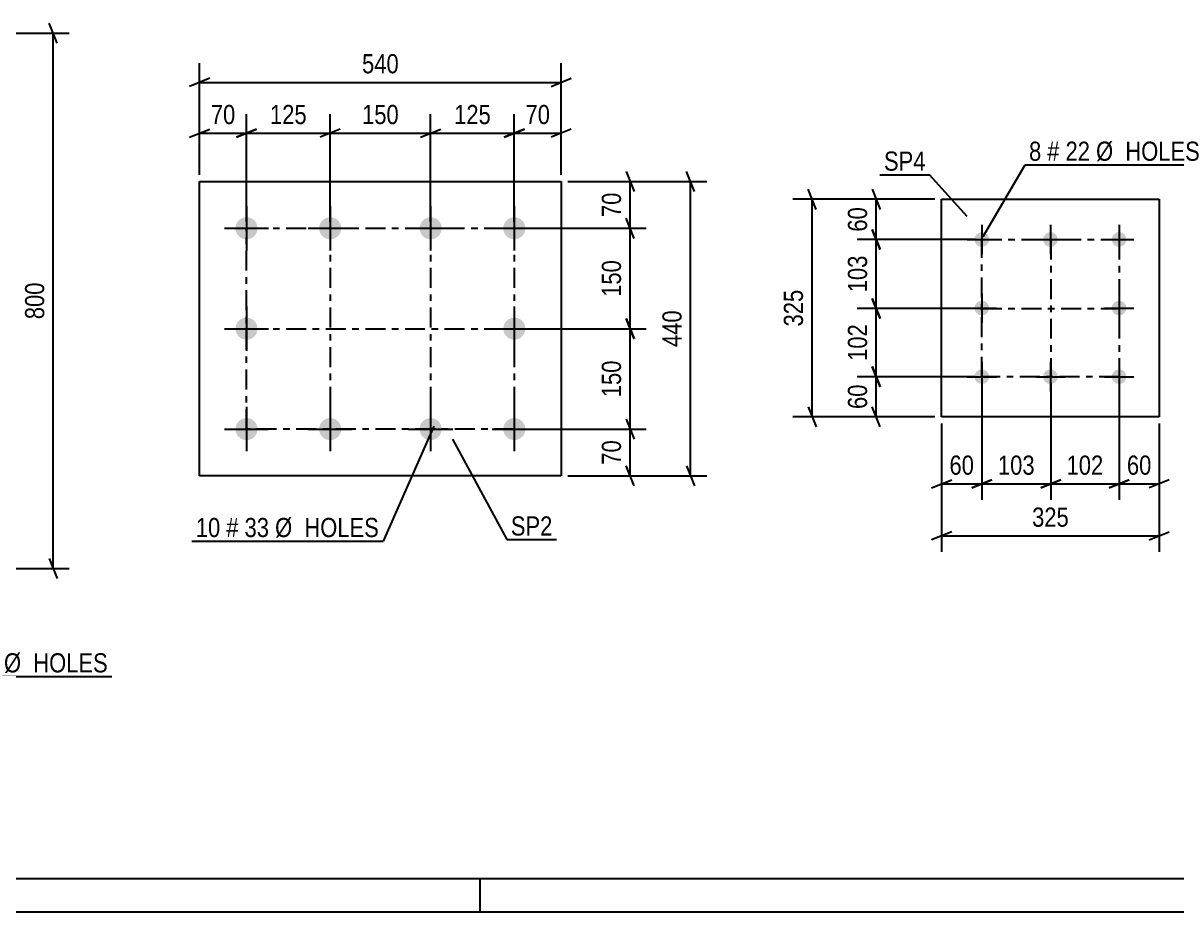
# Model space of a CAD drawing. Header units: millimetres. Extents: x 0 to 841, y 0 to 594.
# Drawn here: x 142.7 to 315, y 0 to 132.8 of the extents above; entities that cross this region are included whole.
import ezdxf

# ---------------------------------------------------------------- set-up
doc = ezdxf.new("R2010")
doc.units = ezdxf.units.MM
doc.linetypes.add('DXK_LINE_DOT3', pattern=[5.9187, 2.979, -0.9799, 0.9799, -0.9799])
doc.styles.add('Arial Narrow', font='ARIALN.TTF', dxfattribs={"height": 0.2})

# ---------------------------------------------------------------- blocks, each defined once
blk = doc.blocks.new('Unknown-682348010-22620')
at = {"color": 5, "linetype": 'Continuous'}
for p, q in [((5, 5), (836, 5)), ((211, 0), (211, 5)), ((0, 0), (841, 0))]:
    blk.add_line(p, q, dxfattribs=at)
blk = doc.blocks.new('Part-682348010-25989 - 25988')
at = {"color": 2, "linetype": 'Continuous'}
for p, q in [((169.09, 65.15), (169.09, 109.15)), ((169.09, 109.15), (223.09, 109.15)), ((223.09, 109.15), (223.09, 65.15)), ((223.09, 65.15), (169.09, 65.15))]:
    blk.add_line(p, q, dxfattribs=at)
blk = doc.blocks.new('Bolt-682348010-25990 - 25988')
at = {"linetype": 'Continuous'}
for points in [[(176.09, 103.8, -1), (176.09, 100.5, -1)], [(188.59, 103.8, -1), (188.59, 100.5, -1)], [(203.59, 103.8, -1), (203.59, 100.5, -1)], [(216.09, 103.8, -1), (216.09, 100.5, -1)], [(176.09, 88.8, -1), (176.09, 85.5, -1)], [(216.09, 88.8, -1), (216.09, 85.5, -1)], [(176.09, 73.8, -1), (176.09, 70.5, -1)], [(188.59, 73.8, -1), (188.59, 70.5, -1)], [(203.59, 73.8, -1), (203.59, 70.5, -1)], [(216.09, 73.8, -1), (216.09, 70.5, -1)]]:
    blk.add_hatch(color=1, dxfattribs=at).paths.add_polyline_path(points)
at = {"color": 1, "linetype": 'Continuous'}
for p, q in [((176.09, 105.45), (176.09, 98.85)), ((188.59, 105.45), (188.59, 98.85)), ((203.59, 105.45), (203.59, 98.85)), ((216.09, 105.45), (216.09, 98.85)), ((172.79, 102.15), (179.39, 102.15)), ((185.29, 102.15), (191.89, 102.15)), ((200.29, 102.15), (206.89, 102.15)), ((212.79, 102.15), (219.39, 102.15)), ((176.09, 90.45), (176.09, 83.85)), ((216.09, 90.45), (216.09, 83.85)), ((172.79, 87.15), (179.39, 87.15)), ((212.79, 87.15), (219.39, 87.15)), ((176.09, 75.45), (176.09, 68.85)), ((188.59, 75.45), (188.59, 68.85)), ((203.59, 75.45), (203.59, 68.85)), ((216.09, 75.45), (216.09, 68.85)), ((172.79, 72.15), (179.39, 72.15)), ((185.29, 72.15), (191.89, 72.15)), ((200.29, 72.15), (206.89, 72.15)), ((212.79, 72.15), (219.39, 72.15))]:
    blk.add_line(p, q, dxfattribs=at)
blk = doc.blocks.new('Part-682348010-26029 - 26028')
at = {"color": 2, "linetype": 'Continuous'}
for p, q in [((279.91, 73.98), (279.91, 106.48)), ((279.91, 106.48), (312.41, 106.48)), ((312.41, 106.48), (312.41, 73.98)), ((312.41, 73.98), (279.91, 73.98))]:
    blk.add_line(p, q, dxfattribs=at)
blk = doc.blocks.new('Bolt-682348010-26030 - 26028')
at = {"linetype": 'Continuous'}
for points in [[(285.91, 101.58, -1), (285.91, 99.38, -1)], [(296.16, 101.58, -1), (296.16, 99.38, -1)], [(306.41, 101.58, -1), (306.41, 99.38, -1)], [(285.91, 91.33, -1), (285.91, 89.13, -1)], [(306.41, 91.33, -1), (306.41, 89.13, -1)], [(285.91, 81.08, -1), (285.91, 78.88, -1)], [(296.16, 81.08, -1), (296.16, 78.88, -1)], [(306.41, 81.08, -1), (306.41, 78.88, -1)]]:
    blk.add_hatch(color=1, dxfattribs=at).paths.add_polyline_path(points)
at = {"color": 1, "linetype": 'Continuous'}
for p, q in [((285.91, 102.68), (285.91, 98.28)), ((296.16, 102.68), (296.16, 98.28)), ((306.41, 102.68), (306.41, 98.28)), ((283.71, 100.48), (288.11, 100.48)), ((293.96, 100.48), (298.36, 100.48)), ((304.21, 100.48), (308.61, 100.48)), ((285.91, 92.43), (285.91, 88.03)), ((306.41, 92.43), (306.41, 88.03)), ((283.71, 90.23), (288.11, 90.23)), ((304.21, 90.23), (308.61, 90.23)), ((285.91, 82.18), (285.91, 77.78)), ((296.16, 82.18), (296.16, 77.78)), ((306.41, 82.18), (306.41, 77.78)), ((283.71, 79.98), (288.11, 79.98)), ((293.96, 79.98), (298.36, 79.98)), ((304.21, 79.98), (308.61, 79.98))]:
    blk.add_line(p, q, dxfattribs=at)
blk = doc.blocks.new('Rectangle-682348010-32222 - 25988')
at = {"color": 1, "linetype": 'DXK_LINE_DOT3'}
blk.add_lwpolyline([(176.09, 102.15), (216.09, 102.15), (216.09, 72.15), (176.09, 72.15), (176.09, 102.15)], close=True, dxfattribs=at)
blk = doc.blocks.new('Rectangle-682348010-32259 - 26028')
at = {"color": 1, "linetype": 'DXK_LINE_DOT3'}
blk.add_lwpolyline([(285.91, 100.48), (306.41, 100.48), (306.41, 79.98), (285.91, 79.98), (285.91, 100.48)], close=True, dxfattribs=at)
blk = doc.blocks.new('Line-682348010-32232 - 25988')
at = {"color": 1, "linetype": 'DXK_LINE_DOT3'}
blk.add_line((188.59, 102.15), (188.59, 72.15), dxfattribs=at)
blk = doc.blocks.new('Line-682348010-32269 - 26028')
at = {"color": 1, "linetype": 'DXK_LINE_DOT3'}
blk.add_line((285.91, 90.18), (306.41, 90.18), dxfattribs=at)
blk = doc.blocks.new('Line-682348010-32239 - 25988')
at = {"color": 1, "linetype": 'DXK_LINE_DOT3'}
blk.add_line((203.59, 102.15), (203.59, 72.15), dxfattribs=at)
blk = doc.blocks.new('Line-682348010-32276 - 26028')
at = {"color": 1, "linetype": 'DXK_LINE_DOT3'}
blk.add_line((296.21, 100.48), (296.21, 79.98), dxfattribs=at)
blk = doc.blocks.new('Line-682348010-32246 - 25988')
at = {"color": 1, "linetype": 'DXK_LINE_DOT3'}
blk.add_line((176.09, 87.15), (216.09, 87.15), dxfattribs=at)
blk = doc.blocks.new('StraightDimension-682348010-32172 - 25960')
at = {"color": 7, "linetype": 'Continuous'}
for p, q in [((147.83, 129.82), (146.63, 132.82)), ((105.06, 131.32), (149.63, 131.32)), ((147.23, 51.32), (147.23, 131.32)), ((146.63, 52.82), (147.83, 49.82)), ((105.06, 51.32), (149.63, 51.32))]:
    blk.add_line(p, q, dxfattribs=at)
at = {"color": 0}
blk.add_wipeout([(146.48, 94.66), (142.28, 94.66), (142.28, 87.97), (146.48, 87.97)], dxfattribs=at)
at = {"color": 3, "style": 'Arial Narrow'}
blk.add_text('800', height=2.863, rotation=90.0002, dxfattribs=at).set_placement((145.88, 88.57))
blk = doc.blocks.new('StraightDimension-682348010-26437 - 25988')
at = {"color": 7, "linetype": 'Continuous'}
for p, q in [((232.77, 73.65), (233.97, 70.65)), ((217.09, 72.15), (235.77, 72.15)), ((233.37, 65.15), (233.37, 72.15)), ((233.97, 63.65), (232.77, 66.65)), ((224.09, 65.15), (235.77, 65.15))]:
    blk.add_line(p, q, dxfattribs=at)
at = {"color": 0}
blk.add_wipeout([(232.62, 71.08), (228.42, 71.08), (228.42, 66.23), (232.62, 66.23)], dxfattribs=at)
at = {"color": 3, "style": 'Arial Narrow'}
blk.add_text('70', height=2.863, rotation=90.0002, dxfattribs=at).set_placement((232.02, 66.83))
blk = doc.blocks.new('StraightDimension-682348010-26458 - 25988')
at = {"color": 7, "linetype": 'Continuous'}
for p, q in [((169.09, 110.15), (169.09, 119.22)), ((176.09, 103.15), (176.09, 119.22)), ((167.59, 115.77), (170.59, 116.97)), ((169.09, 116.37), (176.09, 116.37)), ((177.59, 116.97), (174.59, 115.77))]:
    blk.add_line(p, q, dxfattribs=at)
at = {"color": 0}
blk.add_wipeout([(175.02, 117.12), (175.02, 121.32), (170.16, 121.32), (170.16, 117.12)], dxfattribs=at)
at = {"color": 3, "style": 'Arial Narrow'}
blk.add_text('70', height=2.863, dxfattribs=at).set_placement((170.76, 117.72))
blk = doc.blocks.new('StraightDimension-682348010-51081 - 25988')
at = {"color": 7, "linetype": 'Continuous'}
for p, q in [((203.59, 103.15), (203.59, 119.22)), ((216.09, 103.15), (216.09, 119.22)), ((202.09, 115.77), (205.09, 116.97)), ((203.59, 116.37), (216.09, 116.37)), ((217.59, 116.97), (214.59, 115.77))]:
    blk.add_line(p, q, dxfattribs=at)
at = {"color": 0}
blk.add_wipeout([(213.18, 117.12), (213.18, 121.32), (206.5, 121.32), (206.5, 117.12)], dxfattribs=at)
at = {"color": 3, "style": 'Arial Narrow'}
blk.add_text('125', height=2.863, dxfattribs=at).set_placement((207.1, 117.72))
blk = doc.blocks.new('StraightDimension-682348010-26434 - 25988')
at = {"color": 7, "linetype": 'Continuous'}
for p, q in [((232.77, 110.65), (233.97, 107.65)), ((224.09, 109.15), (235.77, 109.15)), ((233.37, 102.15), (233.37, 109.15)), ((233.97, 100.65), (232.77, 103.65)), ((217.09, 102.15), (235.77, 102.15))]:
    blk.add_line(p, q, dxfattribs=at)
at = {"color": 0}
blk.add_wipeout([(232.62, 108.08), (228.42, 108.08), (228.42, 103.23), (232.62, 103.23)], dxfattribs=at)
at = {"color": 3, "style": 'Arial Narrow'}
blk.add_text('70', height=2.863, rotation=90.0002, dxfattribs=at).set_placement((232.02, 103.83))
blk = doc.blocks.new('StraightDimension-682348010-26450 - 25988')
at = {"color": 7, "linetype": 'Continuous'}
for p, q in [((243.02, 107.65), (241.82, 110.65)), ((224.09, 109.15), (244.82, 109.15)), ((242.42, 65.15), (242.42, 109.15)), ((241.82, 66.65), (243.02, 63.65)), ((224.09, 65.15), (244.82, 65.15))]:
    blk.add_line(p, q, dxfattribs=at)
at = {"color": 0}
blk.add_wipeout([(241.67, 90.5), (237.47, 90.5), (237.47, 83.81), (241.67, 83.81)], dxfattribs=at)
at = {"color": 3, "style": 'Arial Narrow'}
blk.add_text('440', height=2.863, rotation=90.0002, dxfattribs=at).set_placement((241.07, 84.41))
blk = doc.blocks.new('StraightDimension-682348010-26454 - 25988')
at = {"color": 7, "linetype": 'Continuous'}
for p, q in [((216.09, 103.15), (216.09, 119.22)), ((223.09, 110.15), (223.09, 119.22)), ((214.59, 115.77), (217.59, 116.97)), ((216.09, 116.37), (223.09, 116.37)), ((224.59, 116.97), (221.59, 115.77))]:
    blk.add_line(p, q, dxfattribs=at)
at = {"color": 0}
blk.add_wipeout([(222.02, 117.12), (222.02, 121.32), (217.16, 121.32), (217.16, 117.12)], dxfattribs=at)
at = {"color": 3, "style": 'Arial Narrow'}
blk.add_text('70', height=2.863, dxfattribs=at).set_placement((217.76, 117.72))
blk = doc.blocks.new('StraightDimension-682348010-26474 - 25988')
at = {"color": 7, "linetype": 'Continuous'}
for p, q in [((169.09, 110.15), (169.09, 126.81)), ((223.09, 110.15), (223.09, 126.81)), ((170.59, 124.56), (167.59, 123.36)), ((221.59, 123.36), (224.59, 124.56)), ((169.09, 123.96), (223.09, 123.96))]:
    blk.add_line(p, q, dxfattribs=at)
at = {"color": 0}
blk.add_wipeout([(199.43, 124.71), (199.43, 128.91), (192.75, 128.91), (192.75, 124.71)], dxfattribs=at)
at = {"color": 3, "style": 'Arial Narrow'}
blk.add_text('540', height=2.863, dxfattribs=at).set_placement((193.35, 125.31))
blk = doc.blocks.new('StraightDimension-682348010-51073 - 25988')
at = {"color": 7, "linetype": 'Continuous'}
for p, q in [((233.97, 85.65), (232.77, 88.65)), ((217.09, 87.15), (235.77, 87.15)), ((233.37, 72.15), (233.37, 87.15)), ((232.77, 73.65), (233.97, 70.65)), ((217.09, 72.15), (235.77, 72.15))]:
    blk.add_line(p, q, dxfattribs=at)
at = {"color": 0}
blk.add_wipeout([(232.62, 83), (228.42, 83), (228.42, 76.31), (232.62, 76.31)], dxfattribs=at)
at = {"color": 3, "style": 'Arial Narrow'}
blk.add_text('150', height=2.863, rotation=90.0002, dxfattribs=at).set_placement((232.02, 76.91))
blk = doc.blocks.new('StraightDimension-682348010-51075 - 25988')
at = {"color": 7, "linetype": 'Continuous'}
for p, q in [((233.97, 100.65), (232.77, 103.65)), ((217.09, 102.15), (235.77, 102.15)), ((233.37, 87.15), (233.37, 102.15)), ((232.77, 88.65), (233.97, 85.65)), ((217.09, 87.15), (235.77, 87.15))]:
    blk.add_line(p, q, dxfattribs=at)
at = {"color": 0}
blk.add_wipeout([(232.62, 98), (228.42, 98), (228.42, 91.31), (232.62, 91.31)], dxfattribs=at)
at = {"color": 3, "style": 'Arial Narrow'}
blk.add_text('150', height=2.863, rotation=90.0002, dxfattribs=at).set_placement((232.02, 91.91))
blk = doc.blocks.new('StraightDimension-682348010-51077 - 25988')
at = {"color": 7, "linetype": 'Continuous'}
for p, q in [((176.09, 103.15), (176.09, 119.22)), ((188.59, 103.15), (188.59, 119.22)), ((174.59, 115.77), (177.59, 116.97)), ((176.09, 116.37), (188.59, 116.37)), ((190.09, 116.97), (187.09, 115.77))]:
    blk.add_line(p, q, dxfattribs=at)
at = {"color": 0}
blk.add_wipeout([(185.68, 117.12), (185.68, 121.32), (179, 121.32), (179, 117.12)], dxfattribs=at)
at = {"color": 3, "style": 'Arial Narrow'}
blk.add_text('125', height=2.863, dxfattribs=at).set_placement((179.6, 117.72))
blk = doc.blocks.new('StraightDimension-682348010-51079 - 25988')
at = {"color": 7, "linetype": 'Continuous'}
for p, q in [((188.59, 103.15), (188.59, 119.22)), ((203.59, 103.15), (203.59, 119.22)), ((190.09, 116.97), (187.09, 115.77)), ((188.59, 116.37), (203.59, 116.37)), ((202.09, 115.77), (205.09, 116.97))]:
    blk.add_line(p, q, dxfattribs=at)
at = {"color": 0}
blk.add_wipeout([(199.43, 117.12), (199.43, 121.32), (192.75, 121.32), (192.75, 117.12)], dxfattribs=at)
at = {"color": 3, "style": 'Arial Narrow'}
blk.add_text('150', height=2.863, dxfattribs=at).set_placement((193.35, 117.72))
blk = doc.blocks.new('StraightDimension-682348010-26508 - 26028')
at = {"color": 7, "linetype": 'Continuous'}
for p, q in [((269.52, 107.98), (270.72, 104.98)), ((278.91, 106.48), (267.27, 106.48)), ((270.12, 100.48), (270.12, 106.48)), ((270.72, 98.98), (269.52, 101.98)), ((284.91, 100.48), (267.27, 100.48))]:
    blk.add_line(p, q, dxfattribs=at)
at = {"color": 0}
blk.add_wipeout([(269.37, 105.91), (265.17, 105.91), (265.17, 101.05), (269.37, 101.05)], dxfattribs=at)
at = {"color": 3, "style": 'Arial Narrow'}
blk.add_text('60', height=2.863, rotation=90.0002, dxfattribs=at).set_placement((268.77, 101.65))
blk = doc.blocks.new('StraightDimension-682348010-26509 - 26028')
at = {"color": 7, "linetype": 'Continuous'}
for p, q in [((269.52, 101.98), (270.72, 98.98)), ((284.91, 100.48), (267.27, 100.48)), ((270.12, 90.18), (270.12, 100.48)), ((270.72, 88.68), (269.52, 91.68)), ((284.91, 90.18), (267.27, 90.18))]:
    blk.add_line(p, q, dxfattribs=at)
at = {"color": 0}
blk.add_wipeout([(269.37, 98.67), (265.17, 98.67), (265.17, 91.99), (269.37, 91.99)], dxfattribs=at)
at = {"color": 3, "style": 'Arial Narrow'}
blk.add_text('103', height=2.863, rotation=90.0002, dxfattribs=at).set_placement((268.77, 92.59))
blk = doc.blocks.new('StraightDimension-682348010-26510 - 26028')
at = {"color": 7, "linetype": 'Continuous'}
for p, q in [((269.52, 91.68), (270.72, 88.68)), ((284.91, 90.18), (267.27, 90.18)), ((270.12, 79.98), (270.12, 90.18)), ((270.72, 78.48), (269.52, 81.48)), ((284.91, 79.98), (267.27, 79.98))]:
    blk.add_line(p, q, dxfattribs=at)
at = {"color": 0}
blk.add_wipeout([(269.37, 88.42), (265.17, 88.42), (265.17, 81.74), (269.37, 81.74)], dxfattribs=at)
at = {"color": 3, "style": 'Arial Narrow'}
blk.add_text('102', height=2.863, rotation=90.0002, dxfattribs=at).set_placement((268.77, 82.34))
blk = doc.blocks.new('StraightDimension-682348010-26511 - 26028')
at = {"color": 7, "linetype": 'Continuous'}
for p, q in [((269.52, 81.48), (270.72, 78.48)), ((284.91, 79.98), (267.27, 79.98)), ((270.12, 73.98), (270.12, 79.98)), ((270.72, 72.48), (269.52, 75.48)), ((278.91, 73.98), (267.27, 73.98))]:
    blk.add_line(p, q, dxfattribs=at)
at = {"color": 0}
blk.add_wipeout([(269.37, 79.41), (265.17, 79.41), (265.17, 74.55), (269.37, 74.55)], dxfattribs=at)
at = {"color": 3, "style": 'Arial Narrow'}
blk.add_text('60', height=2.863, rotation=90.0002, dxfattribs=at).set_placement((268.77, 75.15))
blk = doc.blocks.new('StraightDimension-682348010-26524 - 26028')
at = {"color": 7, "linetype": 'Continuous'}
for p, q in [((261.15, 104.98), (259.95, 107.98)), ((278.91, 106.48), (257.7, 106.48)), ((260.55, 73.98), (260.55, 106.48)), ((259.95, 75.48), (261.15, 72.48)), ((278.91, 73.98), (257.7, 73.98))]:
    blk.add_line(p, q, dxfattribs=at)
at = {"color": 0}
blk.add_wipeout([(259.8, 93.57), (255.6, 93.57), (255.6, 86.89), (259.8, 86.89)], dxfattribs=at)
at = {"color": 3, "style": 'Arial Narrow'}
blk.add_text('325', height=2.863, rotation=90.0002, dxfattribs=at).set_placement((259.2, 87.49))
blk = doc.blocks.new('StraightDimension-682348010-26528 - 26028')
at = {"color": 7, "linetype": 'Continuous'}
for p, q in [((306.41, 78.98), (306.41, 61.58)), ((312.41, 72.98), (312.41, 61.58)), ((304.91, 63.38), (307.91, 64.58)), ((306.41, 63.98), (312.41, 63.98)), ((313.91, 64.58), (310.91, 63.38))]:
    blk.add_line(p, q, dxfattribs=at)
at = {"color": 0}
blk.add_wipeout([(311.84, 64.73), (311.84, 68.93), (306.98, 68.93), (306.98, 64.73)], dxfattribs=at)
at = {"color": 3, "style": 'Arial Narrow'}
blk.add_text('60', height=2.863, dxfattribs=at).set_placement((307.58, 65.33))
blk = doc.blocks.new('StraightDimension-682348010-26529 - 26028')
at = {"color": 7, "linetype": 'Continuous'}
for p, q in [((296.21, 78.98), (296.21, 61.58)), ((306.41, 78.98), (306.41, 61.58)), ((294.71, 63.38), (297.71, 64.58)), ((296.21, 63.98), (306.41, 63.98)), ((307.91, 64.58), (304.91, 63.38))]:
    blk.add_line(p, q, dxfattribs=at)
at = {"color": 0}
blk.add_wipeout([(304.65, 64.73), (304.65, 68.93), (297.97, 68.93), (297.97, 64.73)], dxfattribs=at)
at = {"color": 3, "style": 'Arial Narrow'}
blk.add_text('102', height=2.863, dxfattribs=at).set_placement((298.57, 65.33))
blk = doc.blocks.new('StraightDimension-682348010-26530 - 26028')
at = {"color": 7, "linetype": 'Continuous'}
for p, q in [((285.91, 78.98), (285.91, 61.58)), ((296.21, 78.98), (296.21, 61.58)), ((284.41, 63.38), (287.41, 64.58)), ((285.91, 63.98), (296.21, 63.98)), ((297.71, 64.58), (294.71, 63.38))]:
    blk.add_line(p, q, dxfattribs=at)
at = {"color": 0}
blk.add_wipeout([(294.4, 64.73), (294.4, 68.93), (287.72, 68.93), (287.72, 64.73)], dxfattribs=at)
at = {"color": 3, "style": 'Arial Narrow'}
blk.add_text('103', height=2.863, dxfattribs=at).set_placement((288.32, 65.33))
blk = doc.blocks.new('StraightDimension-682348010-26531 - 26028')
at = {"color": 7, "linetype": 'Continuous'}
for p, q in [((285.91, 78.98), (285.91, 61.58)), ((279.91, 72.98), (279.91, 61.58)), ((278.41, 63.38), (281.41, 64.58)), ((279.91, 63.98), (285.91, 63.98)), ((287.41, 64.58), (284.41, 63.38))]:
    blk.add_line(p, q, dxfattribs=at)
at = {"color": 0}
blk.add_wipeout([(285.34, 64.73), (285.34, 68.93), (280.48, 68.93), (280.48, 64.73)], dxfattribs=at)
at = {"color": 3, "style": 'Arial Narrow'}
blk.add_text('60', height=2.863, dxfattribs=at).set_placement((281.08, 65.33))
blk = doc.blocks.new('StraightDimension-682348010-26544 - 26028')
at = {"color": 7, "linetype": 'Continuous'}
for p, q in [((279.91, 72.98), (279.91, 53.81)), ((312.41, 72.98), (312.41, 53.81)), ((281.41, 56.81), (278.41, 55.61)), ((279.91, 56.21), (312.41, 56.21)), ((310.91, 55.61), (313.91, 56.81))]:
    blk.add_line(p, q, dxfattribs=at)
at = {"color": 0}
blk.add_wipeout([(299.5, 56.96), (299.5, 61.16), (292.82, 61.16), (292.82, 56.96)], dxfattribs=at)
at = {"color": 3, "style": 'Arial Narrow'}
blk.add_text('325', height=2.863, dxfattribs=at).set_placement((293.42, 57.56))
blk = doc.blocks.new('Mark-682348010-26786 - 25960')
at = {"color": 0}
for points in [[(131.69, 35.79), (131.69, 38.79), (129.86, 38.79), (129.86, 35.79)], [(134.42, 35.79), (134.42, 38.79), (132.59, 38.79), (132.59, 35.79)], [(138.97, 35.79), (138.97, 38.79), (135.32, 38.79), (135.32, 35.79)], [(155.4, 35.79), (155.4, 38.79), (139.87, 38.79), (139.87, 35.79)]]:
    blk.add_wipeout(points, dxfattribs=at)
for points in [[(131.69, 35.79), (131.69, 38.79), (129.86, 38.79), (129.86, 35.79)], [(134.42, 35.79), (134.42, 38.79), (132.59, 38.79), (132.59, 35.79)], [(138.97, 35.79), (138.97, 38.79), (135.32, 38.79), (135.32, 35.79)], [(155.4, 35.79), (155.4, 38.79), (139.87, 38.79), (139.87, 35.79)]]:
    blk.add_wipeout(points, dxfattribs=at)
at = {"color": 7, "linetype": 'Continuous'}
for p, q in [((113.04, 80.6), (129.26, 35.19)), ((129.26, 35.19), (156, 35.19))]:
    blk.add_line(p, q, dxfattribs=at)
at = {"color": 3, "style": 'Arial Narrow'}
for s, height, p in [('8', 2.86, (129.86, 35.79)), ('#', 2.86, (132.59, 35.79)), ('33', 2.863, (135.32, 35.79)), ('Ø  HOLES', 2.863, (139.87, 35.79))]:
    blk.add_text(s, height=height, dxfattribs=at).set_placement(p)
blk = doc.blocks.new('Mark-682348010-26797 - 25988')
at = {"color": 0}
blk.add_wipeout([(221.78, 56.24), (221.78, 59.24), (215.57, 59.24), (215.57, 56.24)], dxfattribs=at)
blk.add_wipeout([(221.78, 56.24), (221.78, 59.24), (215.57, 59.24), (215.57, 56.24)], dxfattribs=at)
at = {"color": 30, "linetype": 'Continuous'}
for p, q in [((206.85, 70.65), (214.97, 55.64)), ((214.97, 55.64), (222.38, 55.64))]:
    blk.add_line(p, q, dxfattribs=at)
at = {"color": 3, "style": 'Arial Narrow'}
blk.add_text('SP2', height=2.863, dxfattribs=at).set_placement((215.57, 56.24))
blk = doc.blocks.new('Mark-682348010-26800 - 25988')
at = {"color": 0}
for points in [[(172.18, 56.01), (172.18, 59.01), (168.52, 59.01), (168.52, 56.01)], [(174.9, 56.01), (174.9, 59.01), (173.08, 59.01), (173.08, 56.01)], [(179.46, 56.01), (179.46, 59.01), (175.8, 59.01), (175.8, 56.01)], [(195.89, 56.01), (195.89, 59.01), (180.36, 59.01), (180.36, 56.01)]]:
    blk.add_wipeout(points, dxfattribs=at)
for points in [[(172.18, 56.01), (172.18, 59.01), (168.52, 59.01), (168.52, 56.01)], [(174.9, 56.01), (174.9, 59.01), (173.08, 59.01), (173.08, 56.01)], [(179.46, 56.01), (179.46, 59.01), (175.8, 59.01), (175.8, 56.01)], [(195.89, 56.01), (195.89, 59.01), (180.36, 59.01), (180.36, 56.01)]]:
    blk.add_wipeout(points, dxfattribs=at)
at = {"color": 7, "linetype": 'Continuous'}
for p in [(204.05, 72.57), (167.92, 55.41)]:
    blk.add_line(p, (196.49, 55.41), dxfattribs=at)
at = {"color": 3, "style": 'Arial Narrow'}
for s, height, p in [('10', 2.863, (168.52, 56.01)), ('#', 2.86, (173.08, 56.01)), ('33', 2.863, (175.8, 56.01)), ('Ø  HOLES', 2.863, (180.36, 56.01))]:
    blk.add_text(s, height=height, dxfattribs=at).set_placement(p)
blk = doc.blocks.new('Mark-682348010-26810 - 26028')
at = {"color": 0}
for points in [[(294.78, 112.24), (294.78, 115.24), (292.96, 115.24), (292.96, 112.24)], [(297.51, 112.24), (297.51, 115.24), (295.68, 115.24), (295.68, 112.24)], [(302.07, 112.24), (302.07, 115.24), (298.41, 115.24), (298.41, 112.24)], [(318.5, 112.24), (318.5, 115.24), (302.97, 115.24), (302.97, 112.24)]]:
    blk.add_wipeout(points, dxfattribs=at)
for points in [[(294.78, 112.24), (294.78, 115.24), (292.96, 115.24), (292.96, 112.24)], [(297.51, 112.24), (297.51, 115.24), (295.68, 115.24), (295.68, 112.24)], [(302.07, 112.24), (302.07, 115.24), (298.41, 115.24), (298.41, 112.24)], [(318.5, 112.24), (318.5, 115.24), (302.97, 115.24), (302.97, 112.24)]]:
    blk.add_wipeout(points, dxfattribs=at)
at = {"color": 7, "linetype": 'Continuous'}
for p, q in [((286.09, 100.92), (292.36, 111.64)), ((292.36, 111.64), (319.1, 111.64))]:
    blk.add_line(p, q, dxfattribs=at)
at = {"color": 3, "style": 'Arial Narrow'}
for s, height, p in [('8', 2.86, (292.96, 112.24)), ('#', 2.86, (295.68, 112.24)), ('22', 2.863, (298.41, 112.24)), ('Ø  HOLES', 2.863, (302.97, 112.24))]:
    blk.add_text(s, height=height, dxfattribs=at).set_placement(p)
blk = doc.blocks.new('Mark-682348010-26807 - 26028')
at = {"color": 0}
blk.add_wipeout([(277.51, 110.76), (277.51, 113.76), (271.3, 113.76), (271.3, 110.76)], dxfattribs=at)
blk.add_wipeout([(277.51, 110.76), (277.51, 113.76), (271.3, 113.76), (271.3, 110.76)], dxfattribs=at)
at = {"color": 30, "linetype": 'Continuous'}
for p in [(270.7, 110.16), (283.74, 103.91)]:
    blk.add_line(p, (278.11, 110.16), dxfattribs=at)
at = {"color": 3, "style": 'Arial Narrow'}
blk.add_text('SP4', height=2.863, dxfattribs=at).set_placement((271.3, 110.76))

msp = doc.modelspace()

# ---------------------------------------------------------------- block references
for name in ['Unknown-682348010-22620', 'Part-682348010-25989 - 25988', 'Bolt-682348010-25990 - 25988', 'Part-682348010-26029 - 26028', 'Rectangle-682348010-32222 - 25988', 'Line-682348010-32232 - 25988', 'Line-682348010-32239 - 25988', 'Bolt-682348010-26030 - 26028', 'Rectangle-682348010-32259 - 26028', 'Line-682348010-32276 - 26028', 'Line-682348010-32269 - 26028', 'Line-682348010-32246 - 25988']:
    msp.add_blockref(name, (0, 0))

# ---------------------------------------------------------------- next in the draw order: block references
for name in ['StraightDimension-682348010-32172 - 25960', 'StraightDimension-682348010-26458 - 25988', 'StraightDimension-682348010-51081 - 25988', 'Mark-682348010-26810 - 26028', 'StraightDimension-682348010-26508 - 26028', 'StraightDimension-682348010-26528 - 26028', 'Mark-682348010-26800 - 25988', 'StraightDimension-682348010-26437 - 25988']:
    msp.add_blockref(name, (0, 0))

# ---------------------------------------------------------------- next in the draw order: block references
for name in ['StraightDimension-682348010-26434 - 25988', 'StraightDimension-682348010-26509 - 26028', 'Mark-682348010-26786 - 25960', 'StraightDimension-682348010-26529 - 26028']:
    msp.add_blockref(name, (0, 0))

# ---------------------------------------------------------------- next in the draw order: block references
for name in ['StraightDimension-682348010-26450 - 25988', 'StraightDimension-682348010-26510 - 26028']:
    msp.add_blockref(name, (0, 0))

# ---------------------------------------------------------------- next in the draw order: block references
for name in ['StraightDimension-682348010-26454 - 25988', 'StraightDimension-682348010-51073 - 25988', 'StraightDimension-682348010-26511 - 26028']:
    msp.add_blockref(name, (0, 0))

# ---------------------------------------------------------------- next in the draw order: block references
for name in ['StraightDimension-682348010-26474 - 25988', 'StraightDimension-682348010-26524 - 26028', 'StraightDimension-682348010-51075 - 25988', 'StraightDimension-682348010-26530 - 26028', 'Mark-682348010-26797 - 25988']:
    msp.add_blockref(name, (0, 0))

# ---------------------------------------------------------------- next in the draw order: block references
for name in ['StraightDimension-682348010-51077 - 25988', 'Mark-682348010-26807 - 26028', 'StraightDimension-682348010-26531 - 26028']:
    msp.add_blockref(name, (0, 0))

# ---------------------------------------------------------------- next in the draw order: block references
for name in ['StraightDimension-682348010-51079 - 25988', 'StraightDimension-682348010-26544 - 26028']:
    msp.add_blockref(name, (0, 0))

doc.saveas('drawing.dxf')
